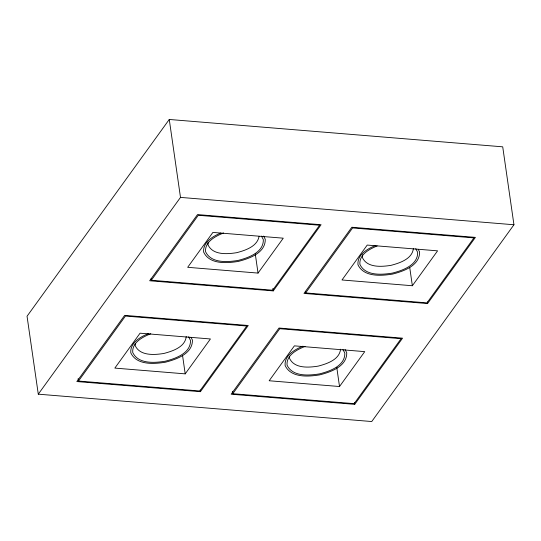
<?xml version="1.0" encoding="UTF-8"?>
<svg xmlns="http://www.w3.org/2000/svg" width="541" height="541" viewBox="0 0 541 541"><rect width="100%" height="100%" fill="white"/><g stroke="black" fill="none" stroke-linecap="round" stroke-linejoin="round"><path stroke-width="0.81" d="M135.264 343.576L135.223 345.713C140.099 356.066 154.307 354.984 163.835 353.469C172.613 351.163 185.184 347.045 186.232 336.543M208.116 242.084L208.062 244.931C212.938 255.284 227.146 254.196 236.667 252.688C245.364 250.409 257.239 246.5 259.058 236.471M289.584 356.242L289.543 358.372C294.419 368.725 308.627 367.643 318.155 366.129C326.933 363.829 339.505 359.704 340.553 349.202M362.436 254.743L362.382 257.59C367.258 267.944 381.466 266.862 390.987 265.347C399.765 263.041 412.343 258.923 413.392 248.42M169.259 119.466L27.05 316.242L38.283 394.173L371.741 421.534L513.95 224.758L502.717 146.827L169.259 119.466L180.491 197.397L38.283 394.173M78.479 381.047L125.444 316.059L246.784 326.013L199.818 391.001L78.479 381.047L78.134 378.646M151.318 280.258L198.283 215.277L319.623 225.232L272.657 290.219L151.318 280.258L151.088 278.662M185.198 373.865L210.422 338.964L140.065 333.195L114.841 368.096L185.198 373.865L182.56 355.518M258.037 273.083L283.261 238.182L212.904 232.414L187.68 267.308L258.037 273.083L255.271 253.905M200.407 391.684L248.231 325.506L124.667 315.369L76.842 381.547L200.407 391.684L200.163 390.014M273.246 290.902L321.07 224.725L197.506 214.588L149.681 280.765L273.246 290.902L272.88 288.394M232.799 393.706L279.765 328.718L401.104 338.68L354.139 403.66L232.799 393.706L232.454 391.305M305.638 292.924L352.604 227.937L473.943 237.891L426.977 302.879L305.638 292.924L305.408 291.322M339.518 386.524L364.742 351.63L294.385 345.855L269.161 380.756L339.518 386.524L336.759 367.346M412.357 285.743L437.581 250.841L367.224 245.073L342 279.974L412.357 285.743L409.713 267.396M354.727 404.343L402.551 338.172L278.987 328.029L231.163 394.206L354.727 404.343L354.483 402.673M427.559 303.562L475.39 237.384L351.826 227.247L303.995 293.425L427.559 303.562L427.322 301.892M220.755 233.049C212.856 236.261 202.733 242.26 203.639 252.079C209.529 264.576 226.679 263.271 238.182 261.445C249.178 258.639 265.57 253.005 265.266 239.284L263.582 236.065M223.595 232.955C215.656 236.133 204.741 241.604 205.56 251.68C211.078 263.399 227.166 262.175 237.952 260.458C248.258 257.834 263.636 252.546 263.345 239.683L261.452 236.065M148.626 333.52C140.525 336.779 129.908 342.73 130.8 352.86C136.69 365.358 153.847 364.052 165.343 362.227C176.339 359.42 192.738 353.787 192.427 340.066L191.088 337.496M150.756 333.743C142.817 336.915 131.903 342.385 132.721 352.462C138.246 364.181 154.327 362.957 165.113 361.246C175.426 358.615 190.797 353.334 190.506 340.465L188.62 336.847M375.779 245.398C367.677 248.657 357.067 254.608 357.959 264.738C363.843 277.235 380.999 275.93 392.502 274.104C403.498 271.298 419.89 265.665 419.586 251.944L418.24 249.374M377.178 245.945C369.422 249.049 359.048 254.588 359.88 264.339C365.398 276.059 381.486 274.835 392.266 273.124C402.578 270.493 417.95 265.212 417.666 252.343L415.772 248.725M302.946 346.179C294.845 349.439 284.228 355.396 285.121 365.52C291.011 378.024 308.167 376.712 319.663 374.886C330.659 372.086 347.058 366.446 346.747 352.732L345.07 349.513M305.077 346.402C297.137 349.581 286.223 355.045 287.041 365.121C292.566 376.847 308.647 375.616 319.433 373.905C329.746 371.275 345.117 365.993 344.827 353.131L342.94 349.506M180.491 197.397L513.95 224.758"/></g></svg>
